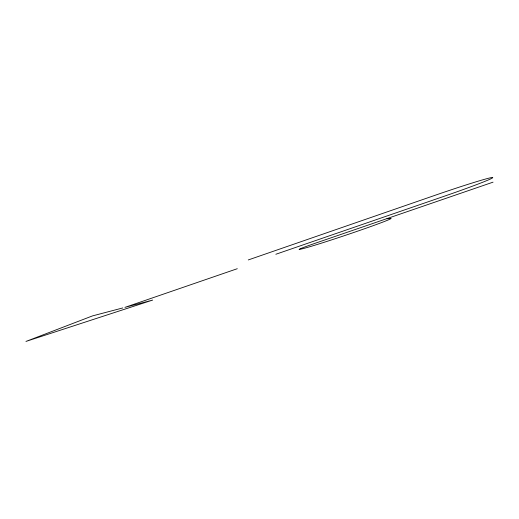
<?xml version="1.0" encoding="UTF-8"?>
<svg xmlns="http://www.w3.org/2000/svg" width="519" height="519" viewBox="0 0 519 519"><rect width="100%" height="100%" fill="white"/><g stroke="black" fill="none" stroke-linecap="round" stroke-linejoin="round"><path stroke-width="0.78" d="M248.283 259.941L435.545 195.131A54.878 1.94 -18.9 0 1 492.563 177.498A54.878 1.94 -18.9 0 1 444.095 196.292L275.849 254.265M237.28 268.712L124.917 307.378L152.677 300.079L25.95 341.431L92.512 315.896L122.795 307.936M493.05 182.163L315.941 243.009A23.238 0.694 -18.6 0 0 299.697 249.354L301.377 249.01A48.04 1.427 -18.6 0 0 354.321 232.291A48.04 1.427 -18.6 0 0 390.586 218.395L386.986 218.771"/></g></svg>
